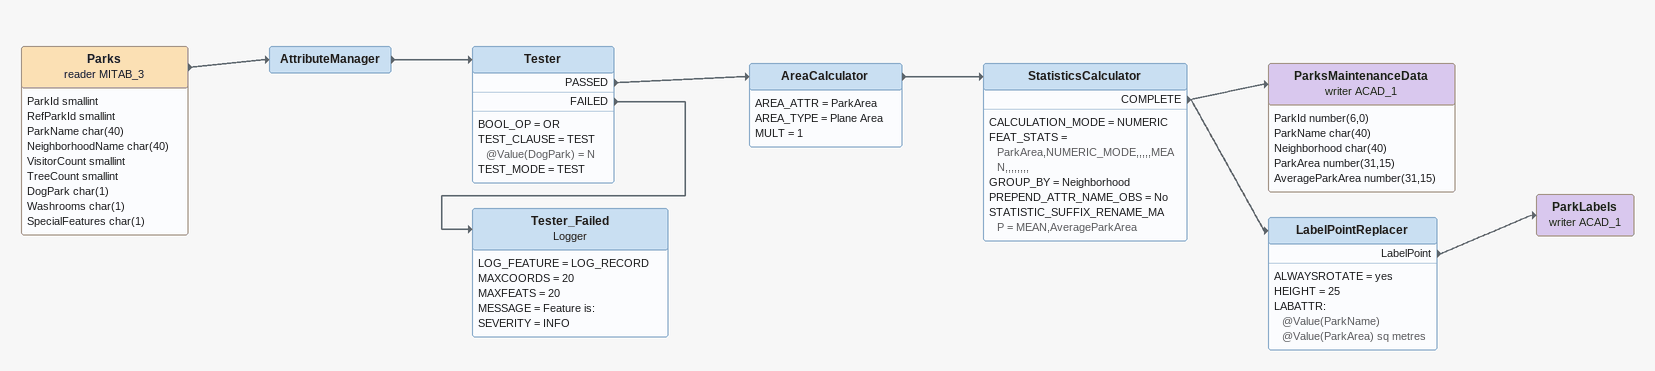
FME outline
Parks (reader MITAB_3)
    attributes: ParkId smallint, RefParkId smallint, ParkName char(40), NeighborhoodName char(40), VisitorCount smallint, TreeCount smallint, DogPark char(1), Washrooms char(1), SpecialFeatures char(1)
    -> AttributeManager
AttributeManager
    -> Tester
Tester
    BOOL_OP = OR
    TEST_CLAUSE = TEST @Value(DogPark) = N
    TEST_MODE = TEST
    PASSED -> AreaCalculator
    FAILED -> Tester_Failed
AreaCalculator
    AREA_ATTR = ParkArea
    AREA_TYPE = Plane Area
    MULT = 1
    -> StatisticsCalculator
StatisticsCalculator
    CALCULATION_MODE = NUMERIC
    FEAT_STATS = ParkArea,NUMERIC_MODE,,,,,MEAN,,,,,,,,
    GROUP_BY = Neighborhood
    PREPEND_ATTR_NAME_OBS = No
    STATISTIC_SUFFIX_RENAME_MAP = MEAN,AverageParkArea
    COMPLETE -> ParksMaintenanceData (writer ACAD_1)
    COMPLETE -> LabelPointReplacer
ParksMaintenanceData (writer ACAD_1)
    attributes: ParkId number(6,0), ParkName char(40), Neighborhood char(40), ParkArea number(31,15), AverageParkArea number(31,15)
LabelPointReplacer
    ALWAYSROTATE = yes
    HEIGHT = 25
    LABATTR:
      @Value(ParkName)
      @Value(ParkArea) sq metres
    LabelPoint -> ParkLabels (writer ACAD_1)
ParkLabels (writer ACAD_1)
Tester_Failed: Logger
    LOG_FEATURE = LOG_RECORD
    MAXCOORDS = 20
    MAXFEATS = 20
    MESSAGE = Feature is:
    SEVERITY = INFO
